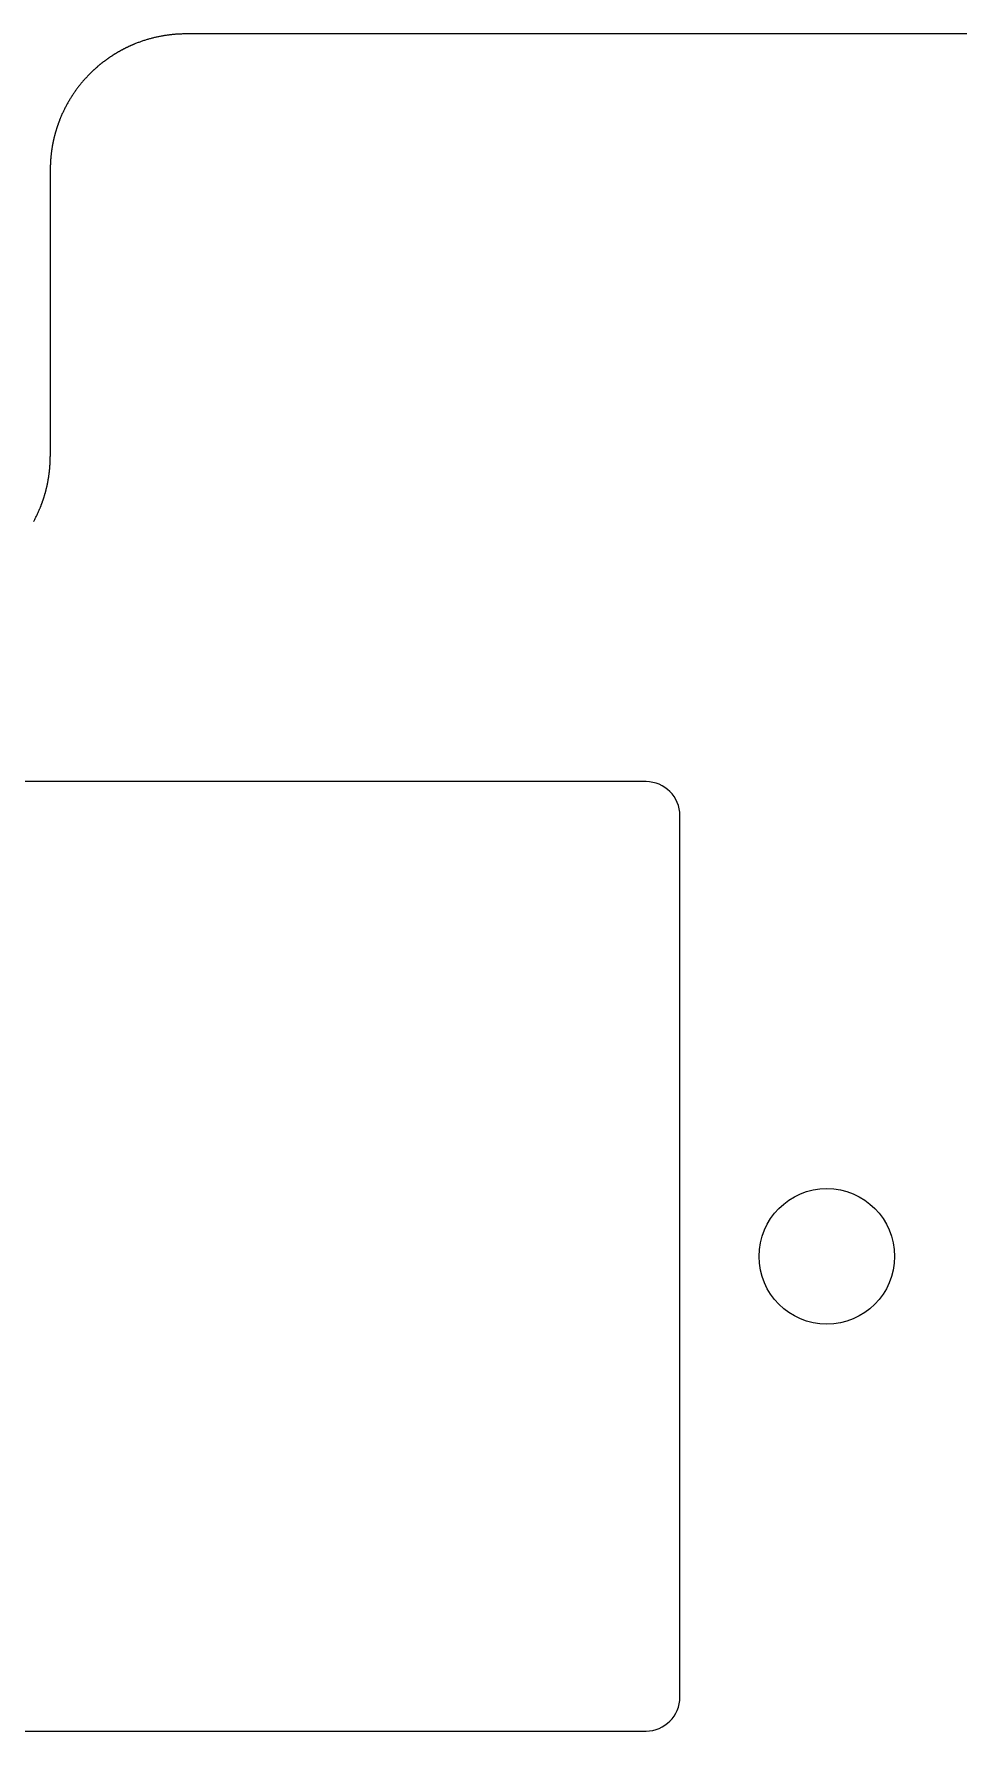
# Model space of a CAD drawing. Header units: millimetres. Extents: x -10 to 277, y -95 to 18.
# Drawn here: x 226.43 to 240.06, y -7 to 18.03 of the extents above; entities that cross this region are included whole.
import ezdxf

# ---------------------------------------------------------------- set-up
doc = ezdxf.new("R2010")
doc.units = ezdxf.units.MM
doc.header["$MEASUREMENT"] = 0
doc.layers.get('0').update_dxf_attribs({"linetype": 'CONTINUOUS'})
doc.layers.add('Edge.Cuts', color=53, linetype='CONTINUOUS')

msp = doc.modelspace()

# ---------------------------------------------------------------- linework, layer by layer
msp.add_circle((238.125, 0), 1)
at = {"layer": 'Edge.Cuts', "linetype": 'Continuous'}
for p, q in [((228.510755, 18.019249), (228.498157, 18.018171)), ((228.52336, 18.020247), (228.510755, 18.019249)), ((228.535972, 18.021166), (228.52336, 18.020247)), ((228.54859, 18.022004), (228.535972, 18.021166)), ((228.561213, 18.022763), (228.54859, 18.022004)), ((228.573841, 18.023442), (228.561213, 18.022763)), ((228.586474, 18.024042), (228.573841, 18.023442)), ((228.599111, 18.024561), (228.586474, 18.024042)), ((228.611752, 18.025001), (228.599111, 18.024561)), ((228.624397, 18.02536), (228.611752, 18.025001)), ((228.637044, 18.02564), (228.624397, 18.02536)), ((228.649694, 18.02584), (228.637044, 18.02564)), ((228.662346, 18.02596), (228.649694, 18.02584)), ((228.675, 18.026), (228.662346, 18.02596)), ((247.8334, 18.026), (228.675, 18.026)), ((227.69474, 17.76929), (227.689232, 17.766181)), ((227.700259, 17.772381), (227.69474, 17.76929)), ((227.705787, 17.775455), (227.700259, 17.772381)), ((227.711325, 17.778512), (227.705787, 17.775455)), ((227.716872, 17.78155), (227.711325, 17.778512)), ((227.722429, 17.784572), (227.716872, 17.78155)), ((227.727996, 17.787576), (227.722429, 17.784572)), ((227.733572, 17.790562), (227.727996, 17.787576)), ((227.739157, 17.79353), (227.733572, 17.790562)), ((227.744753, 17.796482), (227.739157, 17.79353)), ((227.750357, 17.799415), (227.744753, 17.796482)), ((227.75597, 17.80233), (227.750357, 17.799415)), ((227.761593, 17.805228), (227.75597, 17.80233)), ((227.767225, 17.808108), (227.761593, 17.805228)), ((227.772866, 17.81097), (227.767225, 17.808108)), ((227.778516, 17.813815), (227.772866, 17.81097)), ((227.784175, 17.816641), (227.778516, 17.813815)), ((227.789843, 17.81945), (227.784175, 17.816641)), ((227.79552, 17.82224), (227.789843, 17.81945)), ((227.801206, 17.825013), (227.79552, 17.82224)), ((227.8069, 17.827767), (227.801206, 17.825013)), ((227.812603, 17.830504), (227.8069, 17.827767)), ((227.818315, 17.833223), (227.812603, 17.830504)), ((227.824035, 17.835923), (227.818315, 17.833223)), ((227.829764, 17.838606), (227.824035, 17.835923)), ((227.835501, 17.84127), (227.829764, 17.838606)), ((227.841247, 17.843916), (227.835501, 17.84127)), ((227.847001, 17.846544), (227.841247, 17.843916)), ((227.852763, 17.849154), (227.847001, 17.846544)), ((227.858534, 17.851746), (227.852763, 17.849154)), ((227.864312, 17.854319), (227.858534, 17.851746)), ((227.870099, 17.856874), (227.864312, 17.854319)), ((227.875894, 17.859411), (227.870099, 17.856874)), ((227.881697, 17.861929), (227.875894, 17.859411)), ((227.887508, 17.864429), (227.881697, 17.861929)), ((227.893326, 17.866911), (227.887508, 17.864429)), ((227.899153, 17.869374), (227.893326, 17.866911)), ((227.904987, 17.871819), (227.899153, 17.869374)), ((227.910829, 17.874245), (227.904987, 17.871819)), ((227.922535, 17.879042), (227.910829, 17.874245)), ((227.934272, 17.883765), (227.922535, 17.879042)), ((227.946038, 17.888414), (227.934272, 17.883765)), ((227.957833, 17.892988), (227.946038, 17.888414)), ((227.969656, 17.897487), (227.957833, 17.892988)), ((227.981508, 17.901912), (227.969656, 17.897487)), ((227.993387, 17.906261), (227.981508, 17.901912)), ((228.005294, 17.910535), (227.993387, 17.906261)), ((228.017227, 17.914734), (228.005294, 17.910535)), ((228.029186, 17.918857), (228.017227, 17.914734)), ((228.041171, 17.922904), (228.029186, 17.918857)), ((228.053181, 17.926875), (228.041171, 17.922904)), ((228.065215, 17.930771), (228.053181, 17.926875)), ((228.077274, 17.93459), (228.065215, 17.930771)), ((228.089356, 17.938332), (228.077274, 17.93459)), ((228.101462, 17.941998), (228.089356, 17.938332)), ((228.11359, 17.945587), (228.101462, 17.941998)), ((228.125741, 17.9491), (228.11359, 17.945587)), ((228.137913, 17.952535), (228.125741, 17.9491)), ((228.150106, 17.955894), (228.137913, 17.952535)), ((228.16232, 17.959175), (228.150106, 17.955894)), ((228.174554, 17.962379), (228.16232, 17.959175)), ((228.186809, 17.965505), (228.174554, 17.962379)), ((228.199082, 17.968553), (228.186809, 17.965505)), ((228.211374, 17.971524), (228.199082, 17.968553)), ((228.223684, 17.974417), (228.211374, 17.971524)), ((228.236012, 17.977232), (228.223684, 17.974417)), ((228.248358, 17.979969), (228.236012, 17.977232)), ((228.26072, 17.982628), (228.248358, 17.979969)), ((228.273098, 17.985208), (228.26072, 17.982628)), ((228.285493, 17.98771), (228.273098, 17.985208)), ((228.297902, 17.990134), (228.285493, 17.98771)), ((228.310327, 17.992479), (228.297902, 17.990134)), ((228.322766, 17.994745), (228.310327, 17.992479)), ((228.335219, 17.996933), (228.322766, 17.994745)), ((228.347685, 17.999041), (228.335219, 17.996933)), ((228.360164, 18.001071), (228.347685, 17.999041)), ((228.372656, 18.003022), (228.360164, 18.001071)), ((228.38516, 18.004894), (228.372656, 18.003022)), ((228.397675, 18.006686), (228.38516, 18.004894)), ((228.410202, 18.0084), (228.397675, 18.006686)), ((228.422739, 18.010034), (228.410202, 18.0084)), ((228.435286, 18.011589), (228.422739, 18.010034)), ((228.447843, 18.013064), (228.435286, 18.011589)), ((228.460408, 18.01446), (228.447843, 18.013064)), ((228.472983, 18.015777), (228.460408, 18.01446)), ((228.485566, 18.017014), (228.472983, 18.015777)), ((228.498157, 18.018171), (228.485566, 18.017014)), ((227.345322, 17.519952), (227.340603, 17.515738)), ((227.350054, 17.524151), (227.345322, 17.519952)), ((227.354799, 17.528335), (227.350054, 17.524151)), ((227.359558, 17.532504), (227.354799, 17.528335)), ((227.364329, 17.536657), (227.359558, 17.532504)), ((227.369114, 17.540796), (227.364329, 17.536657)), ((227.373911, 17.544918), (227.369114, 17.540796)), ((227.378722, 17.549027), (227.373911, 17.544918)), ((227.383545, 17.553119), (227.378722, 17.549027)), ((227.388382, 17.557196), (227.383545, 17.553119)), ((227.39323, 17.561258), (227.388382, 17.557196)), ((227.398093, 17.565304), (227.39323, 17.561258)), ((227.402966, 17.569335), (227.398093, 17.565304)), ((227.407854, 17.573351), (227.402966, 17.569335)), ((227.412753, 17.57735), (227.407854, 17.573351)), ((227.417666, 17.581335), (227.412753, 17.57735)), ((227.42259, 17.585303), (227.417666, 17.581335)), ((227.427528, 17.589256), (227.42259, 17.585303)), ((227.432477, 17.593193), (227.427528, 17.589256)), ((227.43744, 17.597115), (227.432477, 17.593193)), ((227.442414, 17.601021), (227.43744, 17.597115)), ((227.447401, 17.604911), (227.442414, 17.601021)), ((227.452399, 17.608785), (227.447401, 17.604911)), ((227.457411, 17.612644), (227.452399, 17.608785)), ((227.462434, 17.616486), (227.457411, 17.612644)), ((227.467469, 17.620313), (227.462434, 17.616486)), ((227.472516, 17.624123), (227.467469, 17.620313)), ((227.477576, 17.627918), (227.472516, 17.624123)), ((227.482647, 17.631696), (227.477576, 17.627918)), ((227.487731, 17.635459), (227.482647, 17.631696)), ((227.492826, 17.639205), (227.487731, 17.635459)), ((227.497933, 17.642936), (227.492826, 17.639205)), ((227.503052, 17.64665), (227.497933, 17.642936)), ((227.508183, 17.650348), (227.503052, 17.64665)), ((227.513324, 17.654029), (227.508183, 17.650348)), ((227.518479, 17.657695), (227.513324, 17.654029)), ((227.523644, 17.661343), (227.518479, 17.657695)), ((227.528821, 17.664976), (227.523644, 17.661343)), ((227.534009, 17.668592), (227.528821, 17.664976)), ((227.539209, 17.672192), (227.534009, 17.668592)), ((227.54442, 17.675775), (227.539209, 17.672192)), ((227.549643, 17.679343), (227.54442, 17.675775)), ((227.554876, 17.682893), (227.549643, 17.679343)), ((227.560121, 17.686427), (227.554876, 17.682893)), ((227.565377, 17.689944), (227.560121, 17.686427)), ((227.570645, 17.693444), (227.565377, 17.689944)), ((227.575923, 17.696928), (227.570645, 17.693444)), ((227.581213, 17.700396), (227.575923, 17.696928)), ((227.586513, 17.703846), (227.581213, 17.700396)), ((227.591824, 17.70728), (227.586513, 17.703846)), ((227.597146, 17.710696), (227.591824, 17.70728)), ((227.602479, 17.714097), (227.597146, 17.710696)), ((227.607822, 17.71748), (227.602479, 17.714097)), ((227.613177, 17.720846), (227.607822, 17.71748)), ((227.618542, 17.724195), (227.613177, 17.720846)), ((227.623918, 17.727528), (227.618542, 17.724195)), ((227.629304, 17.730843), (227.623918, 17.727528)), ((227.634701, 17.734142), (227.629304, 17.730843)), ((227.640107, 17.737423), (227.634701, 17.734142)), ((227.645525, 17.740687), (227.640107, 17.737423)), ((227.650953, 17.743934), (227.645525, 17.740687)), ((227.656391, 17.747164), (227.650953, 17.743934)), ((227.661839, 17.750376), (227.656391, 17.747164)), ((227.667298, 17.753572), (227.661839, 17.750376)), ((227.672766, 17.75675), (227.667298, 17.753572)), ((227.678245, 17.759911), (227.672766, 17.75675)), ((227.683733, 17.763055), (227.678245, 17.759911)), ((227.689232, 17.766181), (227.683733, 17.763055)), ((227.10931, 17.270416), (227.101474, 17.260493)), ((227.117209, 17.280289), (227.10931, 17.270416)), ((227.12517, 17.290113), (227.117209, 17.280289)), ((227.133194, 17.299885), (227.12517, 17.290113)), ((227.141279, 17.309607), (227.133194, 17.299885)), ((227.149426, 17.319278), (227.141279, 17.309607)), ((227.157634, 17.328898), (227.149426, 17.319278)), ((227.165903, 17.338466), (227.157634, 17.328898)), ((227.174232, 17.347982), (227.165903, 17.338466)), ((227.182622, 17.357445), (227.174232, 17.347982)), ((227.191072, 17.366855), (227.182622, 17.357445)), ((227.199582, 17.376213), (227.191072, 17.366855)), ((227.208151, 17.385517), (227.199582, 17.376213)), ((227.21678, 17.394767), (227.208151, 17.385517)), ((227.225467, 17.403963), (227.21678, 17.394767)), ((227.234213, 17.413104), (227.225467, 17.403963)), ((227.243018, 17.422191), (227.234213, 17.413104)), ((227.25188, 17.431223), (227.243018, 17.422191)), ((227.2608, 17.4402), (227.25188, 17.431223)), ((227.262433, 17.441831), (227.2608, 17.4402)), ((227.266923, 17.446296), (227.262433, 17.441831)), ((227.271425, 17.450746), (227.266923, 17.446296)), ((227.275942, 17.455182), (227.271425, 17.450746)), ((227.280472, 17.459602), (227.275942, 17.455182)), ((227.285016, 17.464009), (227.280472, 17.459602)), ((227.289574, 17.4684), (227.285016, 17.464009)), ((227.294146, 17.472778), (227.289574, 17.4684)), ((227.29873, 17.47714), (227.294146, 17.472778)), ((227.303329, 17.481489), (227.29873, 17.47714)), ((227.307941, 17.485821), (227.303329, 17.481489)), ((227.312567, 17.49014), (227.307941, 17.485821)), ((227.317206, 17.494443), (227.312567, 17.49014)), ((227.321859, 17.498733), (227.317206, 17.494443)), ((227.326525, 17.503006), (227.321859, 17.498733)), ((227.331204, 17.507265), (227.326525, 17.503006)), ((227.335896, 17.511509), (227.331204, 17.507265)), ((227.340603, 17.515738), (227.335896, 17.511509)), ((226.939194, 17.019451), (226.932946, 17.008454)), ((226.94551, 17.030408), (226.939194, 17.019451)), ((226.951896, 17.041324), (226.94551, 17.030408)), ((226.958351, 17.0522), (226.951896, 17.041324)), ((226.964874, 17.063034), (226.958351, 17.0522)), ((226.971466, 17.073827), (226.964874, 17.063034)), ((226.978125, 17.084578), (226.971466, 17.073827)), ((226.984852, 17.095286), (226.978125, 17.084578)), ((226.991647, 17.105951), (226.984852, 17.095286)), ((226.998509, 17.116572), (226.991647, 17.105951)), ((227.005437, 17.12715), (226.998509, 17.116572)), ((227.012433, 17.137684), (227.005437, 17.12715)), ((227.019494, 17.148173), (227.012433, 17.137684)), ((227.026622, 17.158617), (227.019494, 17.148173)), ((227.033816, 17.169016), (227.026622, 17.158617)), ((227.041075, 17.179368), (227.033816, 17.169016)), ((227.048399, 17.189675), (227.041075, 17.179368)), ((227.055789, 17.199935), (227.048399, 17.189675)), ((227.063243, 17.210148), (227.055789, 17.199935)), ((227.070761, 17.220313), (227.063243, 17.210148)), ((227.078344, 17.230431), (227.070761, 17.220313)), ((227.08599, 17.2405), (227.078344, 17.230431)), ((227.0937, 17.250521), (227.08599, 17.2405)), ((227.101474, 17.260493), (227.0937, 17.250521)), ((226.818178, 16.769089), (226.815837, 16.763213)), ((226.820538, 16.774958), (226.818178, 16.769089)), ((226.822916, 16.78082), (226.820538, 16.774958)), ((226.825313, 16.786674), (226.822916, 16.78082)), ((226.827728, 16.79252), (226.825313, 16.786674)), ((226.832614, 16.80419), (226.827728, 16.79252)), ((226.837573, 16.815829), (226.832614, 16.80419)), ((226.842606, 16.827436), (226.837573, 16.815829)), ((226.847713, 16.83901), (226.842606, 16.827436)), ((226.852892, 16.850552), (226.847713, 16.83901)), ((226.858144, 16.862061), (226.852892, 16.850552)), ((226.863469, 16.873537), (226.858144, 16.862061)), ((226.868866, 16.884978), (226.863469, 16.873537)), ((226.874335, 16.896385), (226.868866, 16.884978)), ((226.879876, 16.907757), (226.874335, 16.896385)), ((226.885489, 16.919093), (226.879876, 16.907757)), ((226.891174, 16.930394), (226.885489, 16.919093)), ((226.896929, 16.941658), (226.891174, 16.930394)), ((226.902756, 16.952885), (226.896929, 16.941658)), ((226.908653, 16.964075), (226.902756, 16.952885)), ((226.914621, 16.975228), (226.908653, 16.964075)), ((226.92066, 16.986342), (226.914621, 16.975228)), ((226.926768, 16.997417), (226.92066, 16.986342)), ((226.932946, 17.008454), (226.926768, 16.997417)), ((226.73767, 16.522751), (226.736109, 16.516622)), ((226.739251, 16.528875), (226.73767, 16.522751)), ((226.740851, 16.534995), (226.739251, 16.528875)), ((226.742471, 16.541108), (226.740851, 16.534995)), ((226.74411, 16.547217), (226.742471, 16.541108)), ((226.745768, 16.553321), (226.74411, 16.547217)), ((226.747446, 16.55942), (226.745768, 16.553321)), ((226.749142, 16.565512), (226.747446, 16.55942)), ((226.750859, 16.5716), (226.749142, 16.565512)), ((226.752594, 16.577683), (226.750859, 16.5716)), ((226.754349, 16.58376), (226.752594, 16.577683)), ((226.756122, 16.589831), (226.754349, 16.58376)), ((226.757915, 16.595897), (226.756122, 16.589831)), ((226.759728, 16.601957), (226.757915, 16.595897)), ((226.761559, 16.608011), (226.759728, 16.601957)), ((226.76341, 16.61406), (226.761559, 16.608011)), ((226.765279, 16.620103), (226.76341, 16.61406)), ((226.767168, 16.626139), (226.765279, 16.620103)), ((226.769076, 16.63217), (226.767168, 16.626139)), ((226.771003, 16.638195), (226.769076, 16.63217)), ((226.772949, 16.644214), (226.771003, 16.638195)), ((226.774914, 16.650226), (226.772949, 16.644214)), ((226.776898, 16.656232), (226.774914, 16.650226)), ((226.778901, 16.662232), (226.776898, 16.656232)), ((226.780923, 16.668226), (226.778901, 16.662232)), ((226.782964, 16.674213), (226.780923, 16.668226)), ((226.785024, 16.680194), (226.782964, 16.674213)), ((226.787102, 16.686168), (226.785024, 16.680194)), ((226.7892, 16.692136), (226.787102, 16.686168)), ((226.791316, 16.698097), (226.7892, 16.692136)), ((226.793452, 16.704052), (226.791316, 16.698097)), ((226.795606, 16.709999), (226.793452, 16.704052)), ((226.797779, 16.71594), (226.795606, 16.709999)), ((226.799971, 16.721874), (226.797779, 16.71594)), ((226.802181, 16.727801), (226.799971, 16.721874)), ((226.80441, 16.733721), (226.802181, 16.727801)), ((226.806658, 16.739633), (226.80441, 16.733721)), ((226.808925, 16.745539), (226.806658, 16.739633)), ((226.81121, 16.751438), (226.808925, 16.745539)), ((226.813514, 16.757329), (226.81121, 16.751438)), ((226.815837, 16.763213), (226.813514, 16.757329)), ((226.689703, 16.26812), (226.688947, 16.261841)), ((226.690478, 16.274397), (226.689703, 16.26812)), ((226.691274, 16.28067), (226.690478, 16.274397)), ((226.692089, 16.286942), (226.691274, 16.28067)), ((226.692924, 16.29321), (226.692089, 16.286942)), ((226.693779, 16.299477), (226.692924, 16.29321)), ((226.694653, 16.305739), (226.693779, 16.299477)), ((226.695548, 16.312), (226.694653, 16.305739)), ((226.696462, 16.318257), (226.695548, 16.312)), ((226.697396, 16.324512), (226.696462, 16.318257)), ((226.698349, 16.330764), (226.697396, 16.324512)), ((226.699323, 16.337013), (226.698349, 16.330764)), ((226.700316, 16.343258), (226.699323, 16.337013)), ((226.701329, 16.3495), (226.700316, 16.343258)), ((226.702362, 16.355739), (226.701329, 16.3495)), ((226.703415, 16.361975), (226.702362, 16.355739)), ((226.704487, 16.368207), (226.703415, 16.361975)), ((226.705579, 16.374436), (226.704487, 16.368207)), ((226.706691, 16.380661), (226.705579, 16.374436)), ((226.707822, 16.386884), (226.706691, 16.380661)), ((226.708973, 16.393102), (226.707822, 16.386884)), ((226.710144, 16.399317), (226.708973, 16.393102)), ((226.711334, 16.405528), (226.710144, 16.399317)), ((226.712544, 16.411735), (226.711334, 16.405528)), ((226.713774, 16.417938), (226.712544, 16.411735)), ((226.715023, 16.424138), (226.713774, 16.417938)), ((226.716292, 16.430333), (226.715023, 16.424138)), ((226.717581, 16.436525), (226.716292, 16.430333)), ((226.718889, 16.442712), (226.717581, 16.436525)), ((226.720216, 16.448896), (226.718889, 16.442712)), ((226.721564, 16.455075), (226.720216, 16.448896)), ((226.72293, 16.46125), (226.721564, 16.455075)), ((226.724317, 16.46742), (226.72293, 16.46125)), ((226.725723, 16.473587), (226.724317, 16.46742)), ((226.727148, 16.479748), (226.725723, 16.473587)), ((226.728593, 16.485906), (226.727148, 16.479748)), ((226.730057, 16.492058), (226.728593, 16.485906)), ((226.731541, 16.498207), (226.730057, 16.492058)), ((226.733044, 16.50435), (226.731541, 16.498207)), ((226.734567, 16.510489), (226.733044, 16.50435)), ((226.736109, 16.516622), (226.734567, 16.510489)), ((226.675001, 16.028309), (226.675, 16.026)), ((226.675, 16.026), (226.675, 11.7946)), ((226.675019, 16.03464), (226.675001, 16.028309)), ((226.675056, 16.040969), (226.675019, 16.03464)), ((226.675113, 16.047299), (226.675056, 16.040969)), ((226.675191, 16.053627), (226.675113, 16.047299)), ((226.675288, 16.059957), (226.675191, 16.053627)), ((226.675405, 16.066284), (226.675288, 16.059957)), ((226.675543, 16.072612), (226.675405, 16.066284)), ((226.6757, 16.078937), (226.675543, 16.072612)), ((226.675877, 16.085264), (226.6757, 16.078937)), ((226.676075, 16.091588), (226.675877, 16.085264)), ((226.676292, 16.097912), (226.676075, 16.091588)), ((226.676529, 16.104235), (226.676292, 16.097912)), ((226.676787, 16.110557), (226.676529, 16.104235)), ((226.677064, 16.116877), (226.676787, 16.110557)), ((226.677361, 16.123198), (226.677064, 16.116877)), ((226.677678, 16.129516), (226.677361, 16.123198)), ((226.678016, 16.135834), (226.677678, 16.129516)), ((226.678373, 16.14215), (226.678016, 16.135834)), ((226.67875, 16.148465), (226.678373, 16.14215)), ((226.679147, 16.154778), (226.67875, 16.148465)), ((226.679564, 16.161091), (226.679147, 16.154778)), ((226.680001, 16.1674), (226.679564, 16.161091)), ((226.680458, 16.17371), (226.680001, 16.1674)), ((226.680935, 16.180017), (226.680458, 16.17371)), ((226.681432, 16.186323), (226.680935, 16.180017)), ((226.681949, 16.192627), (226.681432, 16.186323)), ((226.682485, 16.19893), (226.681949, 16.192627)), ((226.683042, 16.205229), (226.682485, 16.19893)), ((226.683619, 16.211528), (226.683042, 16.205229)), ((226.684215, 16.217824), (226.683619, 16.211528)), ((226.684831, 16.224119), (226.684215, 16.217824)), ((226.685468, 16.230411), (226.684831, 16.224119)), ((226.686124, 16.236702), (226.685468, 16.230411)), ((226.6868, 16.24299), (226.686124, 16.236702)), ((226.687496, 16.249276), (226.6868, 16.24299)), ((226.688212, 16.255559), (226.687496, 16.249276)), ((226.688947, 16.261841), (226.688212, 16.255559)), ((226.674712, 11.760643), (226.674809, 11.766973)), ((226.674809, 11.766973), (226.674887, 11.773301)), ((226.674887, 11.773301), (226.674944, 11.779631)), ((226.674944, 11.779631), (226.674981, 11.78596)), ((226.674981, 11.78596), (226.674999, 11.792291)), ((226.674999, 11.792291), (226.675, 11.7946)), ((226.654452, 11.5086), (226.655347, 11.514861)), ((226.655347, 11.514861), (226.656221, 11.521123)), ((226.656221, 11.521123), (226.657076, 11.52739)), ((226.657076, 11.52739), (226.657911, 11.533658)), ((226.657911, 11.533658), (226.658726, 11.53993)), ((226.658726, 11.53993), (226.659522, 11.546203)), ((226.659522, 11.546203), (226.660297, 11.55248)), ((226.660297, 11.55248), (226.661053, 11.558759)), ((226.661053, 11.558759), (226.661788, 11.565041)), ((226.661788, 11.565041), (226.662504, 11.571324)), ((226.662504, 11.571324), (226.6632, 11.57761)), ((226.6632, 11.57761), (226.663876, 11.583898)), ((226.663876, 11.583898), (226.664532, 11.590189)), ((226.664532, 11.590189), (226.665169, 11.596481)), ((226.665169, 11.596481), (226.665785, 11.602776)), ((226.665785, 11.602776), (226.666381, 11.609072)), ((226.666381, 11.609072), (226.666958, 11.615371)), ((226.666958, 11.615371), (226.667515, 11.62167)), ((226.667515, 11.62167), (226.668051, 11.627973)), ((226.668051, 11.627973), (226.668568, 11.634277)), ((226.668568, 11.634277), (226.669065, 11.640583)), ((226.669065, 11.640583), (226.669542, 11.64689)), ((226.669542, 11.64689), (226.669999, 11.6532)), ((226.669999, 11.6532), (226.670436, 11.659509)), ((226.670436, 11.659509), (226.670853, 11.665822)), ((226.670853, 11.665822), (226.67125, 11.672135)), ((226.67125, 11.672135), (226.671627, 11.67845)), ((226.671627, 11.67845), (226.671984, 11.684766)), ((226.671984, 11.684766), (226.672322, 11.691084)), ((226.672322, 11.691084), (226.672639, 11.697402)), ((226.672639, 11.697402), (226.672936, 11.703723)), ((226.672936, 11.703723), (226.673213, 11.710043)), ((226.673213, 11.710043), (226.673471, 11.716365)), ((226.673471, 11.716365), (226.673708, 11.722688)), ((226.673708, 11.722688), (226.673925, 11.729012)), ((226.673925, 11.729012), (226.674123, 11.735336)), ((226.674123, 11.735336), (226.6743, 11.741663)), ((226.6743, 11.741663), (226.674457, 11.747988)), ((226.674457, 11.747988), (226.674595, 11.754316)), ((226.674595, 11.754316), (226.674712, 11.760643)), ((226.602554, 11.26118), (226.604232, 11.267279)), ((226.604232, 11.267279), (226.60589, 11.273383)), ((226.60589, 11.273383), (226.607529, 11.279492)), ((226.607529, 11.279492), (226.609149, 11.285605)), ((226.609149, 11.285605), (226.610749, 11.291725)), ((226.610749, 11.291725), (226.61233, 11.297849)), ((226.61233, 11.297849), (226.613891, 11.303978)), ((226.613891, 11.303978), (226.615433, 11.310111)), ((226.615433, 11.310111), (226.616956, 11.31625)), ((226.616956, 11.31625), (226.618459, 11.322393)), ((226.618459, 11.322393), (226.619943, 11.328542)), ((226.619943, 11.328542), (226.621407, 11.334694)), ((226.621407, 11.334694), (226.622852, 11.340852)), ((226.622852, 11.340852), (226.624277, 11.347013)), ((226.624277, 11.347013), (226.625683, 11.35318)), ((226.625683, 11.35318), (226.62707, 11.35935)), ((226.62707, 11.35935), (226.628436, 11.365525)), ((226.628436, 11.365525), (226.629784, 11.371704)), ((226.629784, 11.371704), (226.631111, 11.377888)), ((226.631111, 11.377888), (226.632419, 11.384075)), ((226.632419, 11.384075), (226.633708, 11.390267)), ((226.633708, 11.390267), (226.634977, 11.396462)), ((226.634977, 11.396462), (226.636226, 11.402662)), ((226.636226, 11.402662), (226.637456, 11.408865)), ((226.637456, 11.408865), (226.638666, 11.415072)), ((226.638666, 11.415072), (226.639856, 11.421283)), ((226.639856, 11.421283), (226.641027, 11.427498)), ((226.641027, 11.427498), (226.642178, 11.433716)), ((226.642178, 11.433716), (226.643309, 11.439939)), ((226.643309, 11.439939), (226.644421, 11.446164)), ((226.644421, 11.446164), (226.645513, 11.452393)), ((226.645513, 11.452393), (226.646585, 11.458625)), ((226.646585, 11.458625), (226.647638, 11.464861)), ((226.647638, 11.464861), (226.648671, 11.4711)), ((226.648671, 11.4711), (226.649684, 11.477342)), ((226.649684, 11.477342), (226.650677, 11.483587)), ((226.650677, 11.483587), (226.651651, 11.489836)), ((226.651651, 11.489836), (226.652604, 11.496088)), ((226.652604, 11.496088), (226.653538, 11.502343)), ((226.653538, 11.502343), (226.654452, 11.5086)), ((226.512427, 11.004771), (226.517386, 11.01641)), ((226.517386, 11.01641), (226.522272, 11.02808)), ((226.522272, 11.02808), (226.524687, 11.033926)), ((226.524687, 11.033926), (226.527084, 11.03978)), ((226.527084, 11.03978), (226.529462, 11.045642)), ((226.529462, 11.045642), (226.531822, 11.051511)), ((226.531822, 11.051511), (226.534163, 11.057387)), ((226.534163, 11.057387), (226.536486, 11.063271)), ((226.536486, 11.063271), (226.53879, 11.069162)), ((226.53879, 11.069162), (226.541075, 11.075061)), ((226.541075, 11.075061), (226.543342, 11.080967)), ((226.543342, 11.080967), (226.54559, 11.086879)), ((226.54559, 11.086879), (226.547819, 11.092799)), ((226.547819, 11.092799), (226.550029, 11.098726)), ((226.550029, 11.098726), (226.552221, 11.10466)), ((226.552221, 11.10466), (226.554394, 11.110601)), ((226.554394, 11.110601), (226.556548, 11.116548)), ((226.556548, 11.116548), (226.558684, 11.122503)), ((226.558684, 11.122503), (226.5608, 11.128464)), ((226.5608, 11.128464), (226.562898, 11.134432)), ((226.562898, 11.134432), (226.564976, 11.140406)), ((226.564976, 11.140406), (226.567036, 11.146387)), ((226.567036, 11.146387), (226.569077, 11.152374)), ((226.569077, 11.152374), (226.571099, 11.158368)), ((226.571099, 11.158368), (226.573102, 11.164368)), ((226.573102, 11.164368), (226.575086, 11.170374)), ((226.575086, 11.170374), (226.577051, 11.176386)), ((226.577051, 11.176386), (226.578997, 11.182405)), ((226.578997, 11.182405), (226.580924, 11.18843)), ((226.580924, 11.18843), (226.582832, 11.194461)), ((226.582832, 11.194461), (226.584721, 11.200497)), ((226.584721, 11.200497), (226.58659, 11.20654)), ((226.58659, 11.20654), (226.588441, 11.212589)), ((226.588441, 11.212589), (226.590272, 11.218643)), ((226.590272, 11.218643), (226.592085, 11.224703)), ((226.592085, 11.224703), (226.593878, 11.230769)), ((226.593878, 11.230769), (226.595651, 11.23684)), ((226.595651, 11.23684), (226.597406, 11.242917)), ((226.597406, 11.242917), (226.599141, 11.249)), ((226.599141, 11.249), (226.600858, 11.255088)), ((226.600858, 11.255088), (226.602554, 11.26118)), ((226.42934, 10.834258), (226.435379, 10.845372)), ((226.435379, 10.845372), (226.441347, 10.856525)), ((226.441347, 10.856525), (226.447244, 10.867715)), ((226.447244, 10.867715), (226.453071, 10.878942)), ((226.453071, 10.878942), (226.458826, 10.890206)), ((226.458826, 10.890206), (226.464511, 10.901507)), ((226.464511, 10.901507), (226.470124, 10.912843)), ((226.470124, 10.912843), (226.475665, 10.924215)), ((226.475665, 10.924215), (226.481134, 10.935622)), ((226.481134, 10.935622), (226.486531, 10.947063)), ((226.486531, 10.947063), (226.491856, 10.958539)), ((226.491856, 10.958539), (226.497108, 10.970048)), ((226.497108, 10.970048), (226.502287, 10.98159)), ((226.502287, 10.98159), (226.507394, 10.993164)), ((226.507394, 10.993164), (226.512427, 11.004771)), ((235.458916, 7), (221.858916, 7)), ((235.958916, -6.5), (235.958916, 6.5)), ((221.858916, -7), (235.458916, -7))]:
    msp.add_line(p, q, dxfattribs=at)
at = {"layer": 'Edge.Cuts'}
for centre, start, end in [((235.458916, 6.5), 0, 90), ((235.458916, -6.5), 270, 0)]:
    msp.add_arc(centre, 0.5, start, end, dxfattribs=at)

doc.saveas('drawing.dxf')
